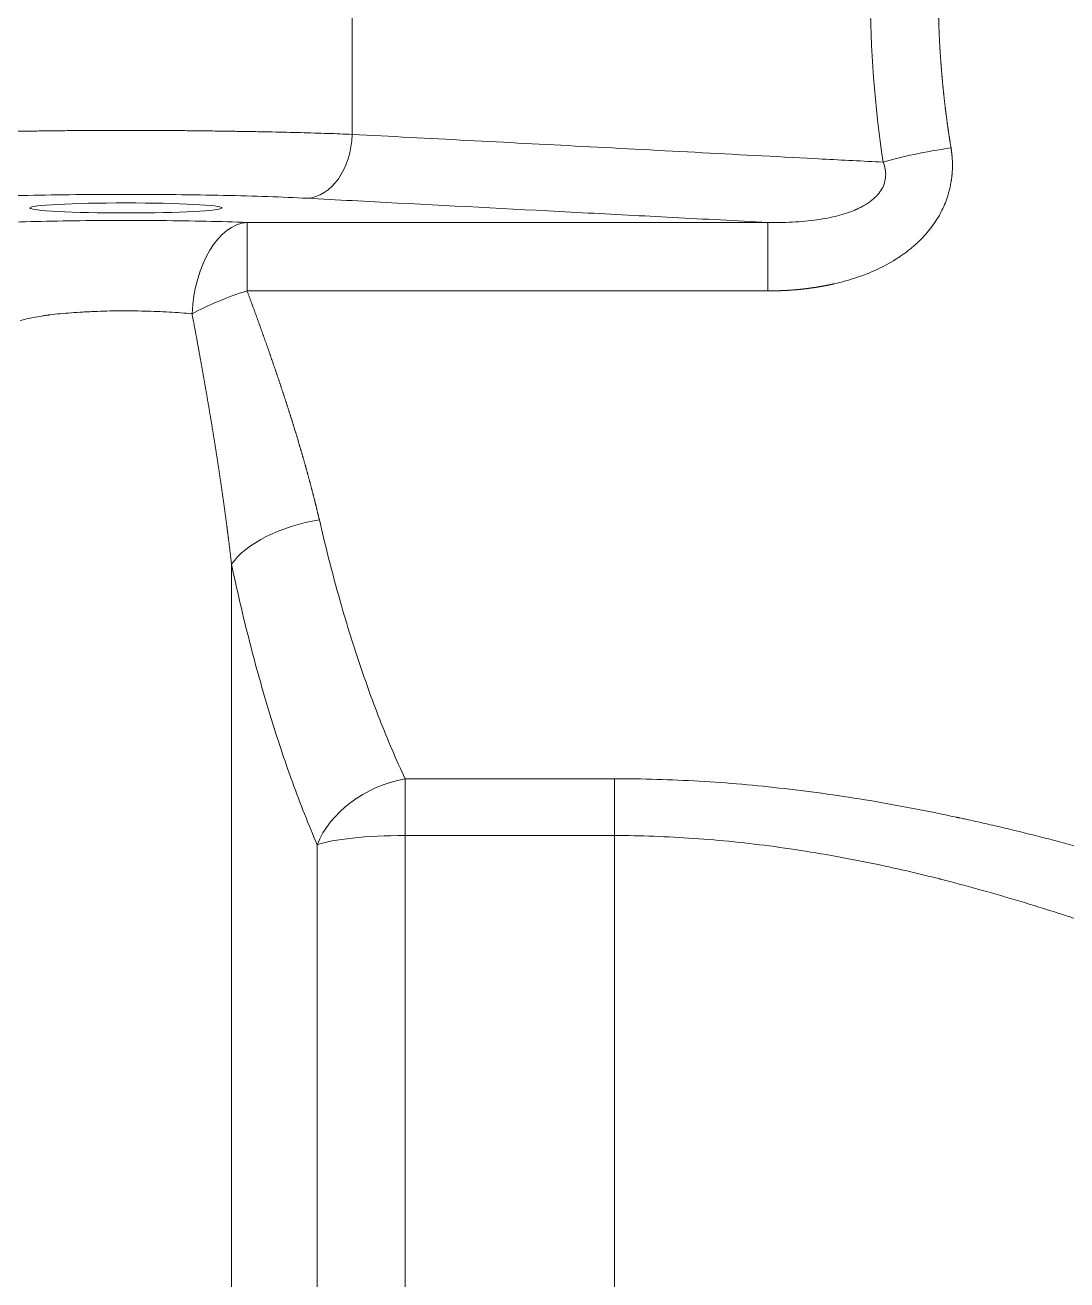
# Model space of a CAD drawing. Header units: millimetres. Extents: x 4664 to 8864, y -38 to 2932.
# Drawn here: x 8266.8 to 8280.97, y 2196.67 to 2213.73 of the extents above; entities that cross this region are included whole.
import ezdxf

# ---------------------------------------------------------------- set-up
doc = ezdxf.new("R2010")
doc.units = ezdxf.units.MM

msp = doc.modelspace()

# ---------------------------------------------------------------- linework, layer by layer
at = {"lineweight": 5}
for p, q in [((8269.821, 2210.118), (8269.821, 2211.049)), ((8276.906, 2211.049), (8269.821, 2211.049)), ((8276.906, 2210.118), (8276.906, 2211.049)), ((8269.821, 2210.118), (8276.906, 2210.118)), ((8269.61, 2206.399), (8269.61, 2154.304)), ((8271.97, 2141.289), (8271.97, 2203.483)), ((8274.819, 2203.483), (8271.97, 2203.483)), ((8274.819, 2141.289), (8274.819, 2203.483)), ((8271.97, 2202.71), (8274.819, 2202.71)), ((8270.775, 2141.816), (8270.775, 2202.585))]:
    msp.add_line(p, q, dxfattribs=at)
at = {"lineweight": 5, "extrusion": (0, 0, -1)}
for centre, major_axis, ratio, start_param, end_param in [((8270.636, 2212.247), (0.046, 0.869), 0.706622, 1.533781, 3.067562), ((8279.397, 2211.869), (-1.291, -0.194), 0.147239, 0.796479, 1.592958), ((8269.821, 2209.745), (0.048, 1.305), 0.574398, 4.73863, 6.219206), ((8269.821, 2209.745), (1.235, 0.424), 0.271308, 4.157925, 4.805196), ((8270.805, 2206.345), (1.278, 0.269), 0.496345, 3.622753, 4.816675), ((8271.97, 2202.501), (1.201, 0.512), 0.723925, 3.757856, 5.011928), ((8271.97, 2202.501), (1.306, 0), 0.160054, 3.557424, 4.712389)]:
    msp.add_ellipse(centre, major_axis=major_axis, ratio=ratio, start_param=start_param, end_param=end_param, dxfattribs=at)
msp.add_ellipse((8268.173, 2211.246), major_axis=(-1.306, 0), ratio=0.052408, dxfattribs=at)
at = {"lineweight": 5}
for points, knots in [([(8278.473, 2216.493), (8278.358, 2215.73), (8278.3, 2214.961), (8278.3, 2213.407), (8278.358, 2212.631), (8278.473, 2211.869)], [0, 0, 0, 0, 0.5, 0.5, 1, 1, 1, 1]), ([(8279.397, 2212.063), (8279.396, 2212.068), (8279.394, 2212.077), (8279.392, 2212.092), (8279.39, 2212.106), (8279.387, 2212.121), (8279.385, 2212.135), (8279.383, 2212.149), (8279.38, 2212.164), (8279.378, 2212.178), (8279.376, 2212.193), (8279.374, 2212.207), (8279.372, 2212.222), (8279.369, 2212.236), (8279.367, 2212.251), (8279.365, 2212.265), (8279.363, 2212.279), (8279.361, 2212.294), (8279.359, 2212.308), (8279.357, 2212.323), (8279.355, 2212.337), (8279.353, 2212.352), (8279.35, 2212.366), (8279.348, 2212.381), (8279.346, 2212.395), (8279.344, 2212.41), (8279.342, 2212.424), (8279.341, 2212.439), (8279.339, 2212.453), (8279.337, 2212.467), (8279.335, 2212.482), (8279.333, 2212.496), (8279.331, 2212.511), (8279.329, 2212.525), (8279.327, 2212.54), (8279.325, 2212.554), (8279.324, 2212.569), (8279.322, 2212.583), (8279.32, 2212.598), (8279.318, 2212.612), (8279.317, 2212.627), (8279.315, 2212.641), (8279.313, 2212.656), (8279.311, 2212.67), (8279.31, 2212.685), (8279.308, 2212.699), (8279.306, 2212.714), (8279.305, 2212.728), (8279.303, 2212.743), (8279.302, 2212.757), (8279.3, 2212.772), (8279.298, 2212.786), (8279.297, 2212.801), (8279.295, 2212.815), (8279.294, 2212.83), (8279.292, 2212.844), (8279.291, 2212.859), (8279.289, 2212.873), (8279.288, 2212.888), (8279.286, 2212.902), (8279.285, 2212.917), (8279.284, 2212.931), (8279.282, 2212.946), (8279.281, 2212.96), (8279.28, 2212.975), (8279.278, 2212.989), (8279.277, 2213.004), (8279.276, 2213.018), (8279.274, 2213.033), (8279.273, 2213.047), (8279.272, 2213.062), (8279.271, 2213.076), (8279.269, 2213.091), (8279.268, 2213.105), (8279.267, 2213.12), (8279.266, 2213.134), (8279.265, 2213.149), (8279.263, 2213.163), (8279.262, 2213.178), (8279.261, 2213.192), (8279.26, 2213.207), (8279.259, 2213.221), (8279.258, 2213.236), (8279.257, 2213.25), (8279.256, 2213.265), (8279.255, 2213.28), (8279.254, 2213.294), (8279.253, 2213.309), (8279.252, 2213.323), (8279.251, 2213.338), (8279.25, 2213.352), (8279.249, 2213.367), (8279.248, 2213.381), (8279.247, 2213.396), (8279.246, 2213.41), (8279.246, 2213.425), (8279.245, 2213.439), (8279.244, 2213.454), (8279.243, 2213.468), (8279.242, 2213.483), (8279.242, 2213.497), (8279.241, 2213.512), (8279.24, 2213.527), (8279.239, 2213.541), (8279.239, 2213.556), (8279.238, 2213.57), (8279.237, 2213.585), (8279.237, 2213.599), (8279.236, 2213.614), (8279.235, 2213.628), (8279.235, 2213.643), (8279.234, 2213.657), (8279.234, 2213.672), (8279.233, 2213.686), (8279.232, 2213.701), (8279.232, 2213.715), (8279.231, 2213.73), (8279.231, 2213.745), (8279.23, 2213.759), (8279.23, 2213.774), (8279.23, 2213.788), (8279.229, 2213.803), (8279.229, 2213.817), (8279.228, 2213.832), (8279.228, 2213.846), (8279.228, 2213.861), (8279.227, 2213.875), (8279.227, 2213.89), (8279.227, 2213.904), (8279.226, 2213.919), (8279.226, 2213.934), (8279.226, 2213.948), (8279.225, 2213.963), (8279.225, 2213.977), (8279.225, 2213.992), (8279.225, 2214.006), (8279.225, 2214.021), (8279.224, 2214.035), (8279.224, 2214.05), (8279.224, 2214.064), (8279.224, 2214.079), (8279.224, 2214.093), (8279.224, 2214.108), (8279.224, 2214.122), (8279.224, 2214.137), (8279.224, 2214.152), (8279.224, 2214.166), (8279.224, 2214.185), (8279.224, 2214.209), (8279.224, 2214.237), (8279.224, 2214.265), (8279.224, 2214.294), (8279.224, 2214.322), (8279.225, 2214.35), (8279.225, 2214.379), (8279.226, 2214.407), (8279.226, 2214.435), (8279.227, 2214.464), (8279.227, 2214.492), (8279.228, 2214.52), (8279.229, 2214.548), (8279.23, 2214.577), (8279.231, 2214.605), (8279.231, 2214.633), (8279.233, 2214.662), (8279.234, 2214.69), (8279.235, 2214.718), (8279.236, 2214.747), (8279.237, 2214.775), (8279.239, 2214.803), (8279.24, 2214.831), (8279.241, 2214.86), (8279.243, 2214.888), (8279.244, 2214.916), (8279.246, 2214.945), (8279.248, 2214.973), (8279.249, 2215.001), (8279.251, 2215.029), (8279.253, 2215.058), (8279.255, 2215.086), (8279.257, 2215.114), (8279.259, 2215.143), (8279.261, 2215.171), (8279.263, 2215.199), (8279.266, 2215.227), (8279.268, 2215.256), (8279.27, 2215.284), (8279.273, 2215.312), (8279.275, 2215.34), (8279.278, 2215.369), (8279.281, 2215.397), (8279.283, 2215.425), (8279.286, 2215.453), (8279.289, 2215.482), (8279.292, 2215.51), (8279.295, 2215.538), (8279.297, 2215.566), (8279.301, 2215.594), (8279.304, 2215.623), (8279.307, 2215.651), (8279.31, 2215.679), (8279.313, 2215.707), (8279.317, 2215.736), (8279.32, 2215.764), (8279.324, 2215.792), (8279.327, 2215.82), (8279.331, 2215.848), (8279.334, 2215.876), (8279.338, 2215.905), (8279.342, 2215.933), (8279.346, 2215.961), (8279.35, 2215.989), (8279.354, 2216.017), (8279.358, 2216.045), (8279.362, 2216.073), (8279.366, 2216.102), (8279.37, 2216.13), (8279.374, 2216.158), (8279.379, 2216.186), (8279.383, 2216.214), (8279.388, 2216.242), (8279.392, 2216.27), (8279.395, 2216.289), (8279.397, 2216.298)], [0, 0, 0, 0, 0.00346, 0.00692, 0.010379, 0.013838, 0.017295, 0.020752, 0.024209, 0.027665, 0.03112, 0.034574, 0.038028, 0.041481, 0.044933, 0.048385, 0.051836, 0.055287, 0.058737, 0.062186, 0.065635, 0.069083, 0.07253, 0.075977, 0.079423, 0.082868, 0.086313, 0.089758, 0.093202, 0.096645, 0.100088, 0.10353, 0.106971, 0.110412, 0.113852, 0.117292, 0.120731, 0.12417, 0.127608, 0.131046, 0.134483, 0.137919, 0.141355, 0.144791, 0.148226, 0.15166, 0.155094, 0.158527, 0.16196, 0.165393, 0.168825, 0.172256, 0.175687, 0.179117, 0.182547, 0.185977, 0.189406, 0.192834, 0.196262, 0.19969, 0.203117, 0.206543, 0.20997, 0.213395, 0.216821, 0.220246, 0.22367, 0.227094, 0.230518, 0.233941, 0.237364, 0.240786, 0.244208, 0.247629, 0.251051, 0.254471, 0.257892, 0.261312, 0.264731, 0.26815, 0.271569, 0.274988, 0.278406, 0.281824, 0.285241, 0.288658, 0.292075, 0.295491, 0.298907, 0.302323, 0.305738, 0.309153, 0.312568, 0.315982, 0.319396, 0.32281, 0.326223, 0.329636, 0.333049, 0.336462, 0.339874, 0.343286, 0.346698, 0.350109, 0.35352, 0.356931, 0.360342, 0.363752, 0.367162, 0.370572, 0.373981, 0.377391, 0.3808, 0.384209, 0.387617, 0.391026, 0.394434, 0.397842, 0.40125, 0.404657, 0.408064, 0.411472, 0.414878, 0.418285, 0.421692, 0.425098, 0.428504, 0.43191, 0.435316, 0.438722, 0.442127, 0.445533, 0.448938, 0.452343, 0.455748, 0.459153, 0.462557, 0.465962, 0.469366, 0.47277, 0.476174, 0.479578, 0.482982, 0.486386, 0.48979, 0.493193, 0.496597, 0.5, 0.506625, 0.513251, 0.519877, 0.526503, 0.53313, 0.539757, 0.546385, 0.553014, 0.559643, 0.566272, 0.572902, 0.579533, 0.586165, 0.592797, 0.599431, 0.606064, 0.612699, 0.619335, 0.625971, 0.632609, 0.639247, 0.645887, 0.652527, 0.659169, 0.665811, 0.672455, 0.6791, 0.685746, 0.692393, 0.699041, 0.705691, 0.712342, 0.718994, 0.725648, 0.732303, 0.73896, 0.745617, 0.752277, 0.758938, 0.7656, 0.772264, 0.77893, 0.785597, 0.792266, 0.798937, 0.80561, 0.812284, 0.81896, 0.825638, 0.832317, 0.838999, 0.845682, 0.852368, 0.859055, 0.865744, 0.872436, 0.879129, 0.885825, 0.892523, 0.899222, 0.905925, 0.912629, 0.919335, 0.926044, 0.932755, 0.939469, 0.946185, 0.952903, 0.959623, 0.966346, 0.973072, 0.9798, 0.986531, 0.993264, 1, 1, 1, 1]), ([(8271.252, 2212.247), (8271.198, 2212.249), (8271.144, 2212.251), (8271.032, 2212.256), (8270.975, 2212.258), (8270.858, 2212.261), (8270.798, 2212.263), (8270.676, 2212.267), (8270.614, 2212.269), (8270.489, 2212.272), (8270.425, 2212.274), (8270.296, 2212.277), (8270.231, 2212.278), (8270.099, 2212.281), (8270.033, 2212.282), (8269.899, 2212.285), (8269.832, 2212.286), (8269.697, 2212.288), (8269.629, 2212.289), (8269.493, 2212.291), (8269.425, 2212.292), (8269.289, 2212.294), (8269.221, 2212.295), (8269.086, 2212.296), (8269.019, 2212.297), (8268.884, 2212.298), (8268.818, 2212.298), (8268.685, 2212.299), (8268.62, 2212.299), (8268.489, 2212.3), (8268.425, 2212.3), (8268.329, 2212.3), (8268.282, 2212.3), (8268.227, 2212.3), (8268.199, 2212.3), (8268.187, 2212.3), (8268.18, 2212.3), (8268.176, 2212.3), (8268.11, 2212.3), (8268.047, 2212.3), (8267.919, 2212.3), (8267.855, 2212.3), (8267.725, 2212.299), (8267.659, 2212.299), (8267.527, 2212.298), (8267.46, 2212.298), (8267.326, 2212.297), (8267.259, 2212.296), (8267.124, 2212.295), (8267.056, 2212.294), (8266.92, 2212.292), (8266.852, 2212.291), (8266.717, 2212.289), (8266.649, 2212.288), (8266.514, 2212.286), (8266.447, 2212.285), (8266.313, 2212.282), (8266.247, 2212.281), (8266.115, 2212.278), (8266.05, 2212.277), (8265.921, 2212.274), (8265.857, 2212.272), (8265.732, 2212.269), (8265.67, 2212.267), (8265.549, 2212.263), (8265.489, 2212.261), (8265.372, 2212.258), (8265.315, 2212.256), (8265.203, 2212.251), (8265.148, 2212.249), (8265.095, 2212.247)], [0, 0, 0, 0, 0.03125, 0.03125, 0.0625, 0.0625, 0.09375, 0.09375, 0.125, 0.125, 0.15625, 0.15625, 0.1875, 0.1875, 0.21875, 0.21875, 0.25, 0.25, 0.28125, 0.28125, 0.3125, 0.3125, 0.34375, 0.34375, 0.375, 0.375, 0.40625, 0.40625, 0.4375, 0.4375, 0.46875, 0.46875, 0.484375, 0.492188, 0.496094, 0.498047, 0.498047, 0.5, 0.5, 0.53125, 0.53125, 0.5625, 0.5625, 0.59375, 0.59375, 0.625, 0.625, 0.65625, 0.65625, 0.6875, 0.6875, 0.71875, 0.71875, 0.75, 0.75, 0.78125, 0.78125, 0.8125, 0.8125, 0.84375, 0.84375, 0.875, 0.875, 0.90625, 0.90625, 0.9375, 0.9375, 0.96875, 0.96875, 1, 1, 1, 1]), ([(8278.473, 2211.869), (8278.197, 2211.883), (8277.921, 2211.897), (8276.558, 2211.969), (8275.471, 2212.026), (8273.34, 2212.138), (8272.296, 2212.192), (8271.252, 2212.247)], [0, 0, 0, 0, 0.114698, 0.114698, 0.566236, 0.566236, 1, 1, 1, 1]), ([(8276.906, 2210.118), (8276.91, 2210.118), (8276.916, 2210.118), (8276.926, 2210.118), (8276.936, 2210.118), (8276.946, 2210.118), (8276.956, 2210.118), (8276.966, 2210.118), (8276.976, 2210.118), (8276.986, 2210.118), (8276.996, 2210.119), (8277.005, 2210.119), (8277.015, 2210.119), (8277.025, 2210.119), (8277.035, 2210.12), (8277.045, 2210.12), (8277.055, 2210.12), (8277.064, 2210.12), (8277.074, 2210.121), (8277.084, 2210.121), (8277.094, 2210.122), (8277.103, 2210.122), (8277.113, 2210.122), (8277.123, 2210.123), (8277.132, 2210.123), (8277.142, 2210.124), (8277.152, 2210.124), (8277.161, 2210.125), (8277.171, 2210.125), (8277.181, 2210.126), (8277.19, 2210.127), (8277.2, 2210.127), (8277.21, 2210.128), (8277.219, 2210.128), (8277.229, 2210.129), (8277.238, 2210.13), (8277.248, 2210.131), (8277.257, 2210.131), (8277.267, 2210.132), (8277.276, 2210.133), (8277.286, 2210.134), (8277.295, 2210.134), (8277.305, 2210.135), (8277.314, 2210.136), (8277.324, 2210.137), (8277.333, 2210.138), (8277.343, 2210.139), (8277.352, 2210.14), (8277.361, 2210.141), (8277.371, 2210.142), (8277.38, 2210.143), (8277.389, 2210.144), (8277.399, 2210.145), (8277.408, 2210.146), (8277.417, 2210.147), (8277.427, 2210.148), (8277.436, 2210.149), (8277.445, 2210.151), (8277.455, 2210.152), (8277.464, 2210.153), (8277.473, 2210.154), (8277.482, 2210.155), (8277.492, 2210.157), (8277.501, 2210.158), (8277.51, 2210.159), (8277.519, 2210.161), (8277.528, 2210.162), (8277.537, 2210.163), (8277.547, 2210.165), (8277.556, 2210.166), (8277.565, 2210.167), (8277.574, 2210.169), (8277.583, 2210.17), (8277.592, 2210.172), (8277.601, 2210.173), (8277.61, 2210.175), (8277.619, 2210.177), (8277.628, 2210.178), (8277.637, 2210.18), (8277.646, 2210.181), (8277.655, 2210.183), (8277.664, 2210.185), (8277.673, 2210.186), (8277.682, 2210.188), (8277.691, 2210.19), (8277.7, 2210.191), (8277.709, 2210.193), (8277.718, 2210.195), (8277.727, 2210.197), (8277.736, 2210.199), (8277.745, 2210.2), (8277.754, 2210.202), (8277.762, 2210.204), (8277.771, 2210.206), (8277.78, 2210.208), (8277.789, 2210.21), (8277.798, 2210.212), (8277.856, 2210.225), (8277.962, 2210.252), (8278.112, 2210.298), (8278.255, 2210.35), (8278.392, 2210.409), (8278.522, 2210.474), (8278.624, 2210.534), (8278.701, 2210.583), (8278.755, 2210.621), (8278.807, 2210.66), (8278.857, 2210.7), (8278.905, 2210.741), (8278.952, 2210.783), (8279.009, 2210.84), (8279.074, 2210.911), (8279.144, 2211), (8279.207, 2211.092), (8279.262, 2211.189), (8279.31, 2211.29), (8279.35, 2211.396), (8279.38, 2211.504), (8279.395, 2211.581), (8279.402, 2211.626), (8279.404, 2211.637), (8279.405, 2211.648), (8279.406, 2211.659), (8279.408, 2211.67), (8279.409, 2211.681), (8279.41, 2211.692), (8279.411, 2211.703), (8279.412, 2211.714), (8279.413, 2211.725), (8279.414, 2211.736), (8279.414, 2211.747), (8279.415, 2211.759), (8279.415, 2211.77), (8279.416, 2211.781), (8279.416, 2211.792), (8279.416, 2211.803), (8279.416, 2211.814), (8279.416, 2211.826), (8279.416, 2211.837), (8279.416, 2211.848), (8279.416, 2211.859), (8279.416, 2211.87), (8279.415, 2211.882), (8279.415, 2211.893), (8279.414, 2211.904), (8279.414, 2211.915), (8279.413, 2211.927), (8279.412, 2211.938), (8279.411, 2211.949), (8279.41, 2211.961), (8279.409, 2211.972), (8279.408, 2211.983), (8279.406, 2211.995), (8279.405, 2212.006), (8279.403, 2212.017), (8279.402, 2212.029), (8279.4, 2212.04), (8279.399, 2212.052), (8279.397, 2212.059), (8279.397, 2212.063)], [0, 0, 0, 0, 0.002734, 0.005464, 0.00819, 0.010914, 0.013634, 0.016351, 0.019064, 0.021774, 0.024481, 0.027184, 0.029884, 0.032581, 0.035275, 0.037966, 0.040653, 0.043337, 0.046018, 0.048695, 0.05137, 0.054041, 0.05671, 0.059375, 0.062037, 0.064696, 0.067352, 0.070004, 0.072654, 0.075301, 0.077945, 0.080585, 0.083223, 0.085858, 0.088489, 0.091118, 0.093744, 0.096367, 0.098987, 0.101604, 0.104219, 0.10683, 0.109439, 0.112044, 0.114647, 0.117247, 0.119845, 0.122439, 0.125031, 0.12762, 0.130207, 0.13279, 0.135371, 0.13795, 0.140525, 0.143098, 0.145669, 0.148237, 0.150802, 0.153364, 0.155924, 0.158482, 0.161037, 0.163589, 0.166139, 0.168687, 0.171231, 0.173774, 0.176314, 0.178852, 0.181387, 0.18392, 0.18645, 0.188978, 0.191504, 0.194028, 0.196549, 0.199068, 0.201584, 0.204099, 0.206611, 0.209121, 0.211628, 0.214134, 0.216637, 0.219138, 0.221638, 0.224134, 0.226629, 0.229122, 0.231613, 0.234101, 0.236588, 0.239072, 0.241555, 0.244036, 0.246514, 0.248991, 0.293374, 0.336496, 0.378478, 0.419449, 0.459548, 0.498924, 0.517392, 0.535621, 0.553632, 0.571443, 0.589075, 0.606549, 0.623887, 0.655929, 0.68738, 0.718402, 0.749161, 0.780831, 0.812191, 0.843445, 0.8748, 0.877904, 0.881007, 0.884109, 0.88721, 0.890311, 0.893411, 0.896511, 0.899612, 0.902712, 0.905813, 0.908915, 0.912017, 0.915121, 0.918225, 0.921331, 0.924439, 0.927549, 0.93066, 0.933774, 0.93689, 0.940008, 0.94313, 0.946254, 0.949381, 0.952512, 0.955646, 0.958784, 0.961926, 0.965072, 0.968223, 0.971377, 0.974537, 0.977701, 0.98087, 0.984044, 0.987224, 0.990409, 0.9936, 0.996797, 1, 1, 1, 1]), ([(8278.473, 2211.869), (8278.486, 2211.836), (8278.496, 2211.805), (8278.507, 2211.742), (8278.509, 2211.711), (8278.506, 2211.65), (8278.501, 2211.62), (8278.484, 2211.561), (8278.472, 2211.533), (8278.44, 2211.478), (8278.421, 2211.451), (8278.376, 2211.399), (8278.35, 2211.375), (8278.291, 2211.327), (8278.258, 2211.305), (8278.204, 2211.273), (8278.176, 2211.258), (8278.141, 2211.241), (8278.123, 2211.232), (8278.114, 2211.228), (8278.109, 2211.226), (8278.107, 2211.225), (8278.106, 2211.225), (8278.105, 2211.224), (8278.105, 2211.224), (8278.105, 2211.224), (8278.105, 2211.224), (8278.105, 2211.224), (8278.104, 2211.224), (8278.104, 2211.224), (8278.072, 2211.21), (8278.004, 2211.183), (8277.926, 2211.159), (8277.843, 2211.136), (8277.8, 2211.126), (8277.709, 2211.106), (8277.661, 2211.098), (8277.56, 2211.082), (8277.508, 2211.075), (8277.399, 2211.064), (8277.342, 2211.059), (8277.225, 2211.052), (8277.164, 2211.049), (8277.038, 2211.047), (8276.973, 2211.047), (8276.906, 2211.049)], [0, 0, 0, 0, 0.0625, 0.0625, 0.125, 0.125, 0.1875, 0.1875, 0.25, 0.25, 0.3125, 0.3125, 0.375, 0.375, 0.4375, 0.4375, 0.46875, 0.484375, 0.492187, 0.496094, 0.498047, 0.499023, 0.499512, 0.499756, 0.499878, 0.499939, 0.499969, 0.499985, 0.499985, 0.5, 0.5, 0.5625, 0.625, 0.625, 0.6875, 0.6875, 0.75, 0.75, 0.8125, 0.8125, 0.875, 0.875, 0.9375, 0.9375, 1, 1, 1, 1]), ([(8265.711, 2211.378), (8265.873, 2211.386), (8266.049, 2211.394), (8266.426, 2211.407), (8266.63, 2211.413), (8267.051, 2211.422), (8267.268, 2211.425), (8267.714, 2211.43), (8267.945, 2211.431), (8268.626, 2211.431), (8269.084, 2211.426), (8269.922, 2211.408), (8270.311, 2211.395), (8270.636, 2211.378)], [0, 0, 0, 0, 0.125, 0.125, 0.25, 0.25, 0.375, 0.375, 0.5, 0.5, 0.75, 0.75, 1, 1, 1, 1]), ([(8270.636, 2211.378), (8271.046, 2211.356), (8271.456, 2211.335), (8272.706, 2211.269), (8273.545, 2211.225), (8274.794, 2211.16), (8275.204, 2211.138), (8276.045, 2211.094), (8276.476, 2211.072), (8276.906, 2211.049)], [0, 0, 0, 0, 0.196221, 0.196221, 0.597749, 0.597749, 0.793971, 0.793971, 1, 1, 1, 1]), ([(8269.821, 2211.049), (8269.471, 2211.062), (8269.073, 2211.07), (8268.444, 2211.076), (8268.233, 2211.077), (8267.811, 2211.075), (8267.598, 2211.074), (8266.989, 2211.065), (8266.607, 2211.054), (8266.129, 2211.032), (8265.983, 2211.024), (8265.734, 2211.006), (8265.628, 2210.996), (8265.542, 2210.986)], [0, 0, 0, 0, 0.25, 0.25, 0.375, 0.375, 0.5, 0.5, 0.75, 0.75, 0.875, 0.875, 1, 1, 1, 1]), ([(8270.805, 2207.004), (8270.804, 2207.008), (8270.802, 2207.016), (8270.799, 2207.029), (8270.796, 2207.042), (8270.793, 2207.055), (8270.79, 2207.068), (8270.787, 2207.081), (8270.783, 2207.094), (8270.78, 2207.107), (8270.777, 2207.12), (8270.774, 2207.133), (8270.771, 2207.146), (8270.768, 2207.159), (8270.765, 2207.173), (8270.761, 2207.186), (8270.758, 2207.199), (8270.755, 2207.212), (8270.752, 2207.225), (8270.748, 2207.239), (8270.745, 2207.252), (8270.742, 2207.265), (8270.738, 2207.279), (8270.735, 2207.292), (8270.731, 2207.306), (8270.728, 2207.319), (8270.725, 2207.332), (8270.721, 2207.346), (8270.718, 2207.36), (8270.714, 2207.373), (8270.711, 2207.387), (8270.707, 2207.4), (8270.704, 2207.414), (8270.7, 2207.428), (8270.696, 2207.441), (8270.693, 2207.455), (8270.689, 2207.469), (8270.686, 2207.483), (8270.682, 2207.496), (8270.678, 2207.51), (8270.674, 2207.524), (8270.671, 2207.538), (8270.667, 2207.552), (8270.663, 2207.566), (8270.659, 2207.58), (8270.656, 2207.594), (8270.652, 2207.608), (8270.648, 2207.622), (8270.644, 2207.636), (8270.64, 2207.65), (8270.636, 2207.664), (8270.632, 2207.678), (8270.628, 2207.692), (8270.624, 2207.707), (8270.621, 2207.721), (8270.617, 2207.735), (8270.612, 2207.749), (8270.608, 2207.764), (8270.604, 2207.778), (8270.6, 2207.792), (8270.596, 2207.807), (8270.592, 2207.821), (8270.588, 2207.836), (8270.584, 2207.85), (8270.58, 2207.865), (8270.575, 2207.879), (8270.571, 2207.894), (8270.567, 2207.908), (8270.563, 2207.923), (8270.558, 2207.938), (8270.554, 2207.952), (8270.55, 2207.967), (8270.545, 2207.982), (8270.541, 2207.997), (8270.537, 2208.011), (8270.532, 2208.026), (8270.528, 2208.041), (8270.523, 2208.056), (8270.519, 2208.071), (8270.515, 2208.086), (8270.51, 2208.101), (8270.506, 2208.116), (8270.501, 2208.131), (8270.496, 2208.146), (8270.492, 2208.161), (8270.487, 2208.176), (8270.483, 2208.191), (8270.478, 2208.206), (8270.473, 2208.221), (8270.469, 2208.237), (8270.464, 2208.252), (8270.459, 2208.267), (8270.455, 2208.282), (8270.45, 2208.298), (8270.445, 2208.313), (8270.44, 2208.328), (8270.435, 2208.344), (8270.431, 2208.359), (8270.426, 2208.375), (8270.421, 2208.39), (8270.416, 2208.406), (8270.411, 2208.421), (8270.406, 2208.437), (8270.401, 2208.452), (8270.396, 2208.468), (8270.391, 2208.484), (8270.386, 2208.499), (8270.381, 2208.515), (8270.376, 2208.531), (8270.371, 2208.547), (8270.366, 2208.562), (8270.361, 2208.578), (8270.356, 2208.594), (8270.351, 2208.61), (8270.346, 2208.626), (8270.34, 2208.642), (8270.335, 2208.658), (8270.33, 2208.674), (8270.325, 2208.69), (8270.319, 2208.706), (8270.314, 2208.722), (8270.309, 2208.738), (8270.303, 2208.754), (8270.298, 2208.77), (8270.293, 2208.786), (8270.287, 2208.803), (8270.282, 2208.819), (8270.277, 2208.835), (8270.271, 2208.852), (8270.266, 2208.868), (8270.26, 2208.884), (8270.255, 2208.901), (8270.249, 2208.917), (8270.244, 2208.933), (8270.238, 2208.95), (8270.233, 2208.966), (8270.227, 2208.983), (8270.221, 2209), (8270.216, 2209.016), (8270.21, 2209.033), (8270.204, 2209.049), (8270.199, 2209.066), (8270.193, 2209.083), (8270.187, 2209.099), (8270.181, 2209.116), (8270.176, 2209.133), (8270.17, 2209.15), (8270.164, 2209.167), (8270.158, 2209.183), (8270.152, 2209.2), (8270.147, 2209.217), (8270.141, 2209.234), (8270.135, 2209.251), (8270.129, 2209.268), (8270.123, 2209.285), (8270.117, 2209.302), (8270.111, 2209.319), (8270.105, 2209.337), (8270.099, 2209.354), (8270.093, 2209.371), (8270.087, 2209.388), (8270.081, 2209.405), (8270.075, 2209.423), (8270.068, 2209.44), (8270.062, 2209.457), (8270.056, 2209.475), (8270.05, 2209.492), (8270.044, 2209.509), (8270.038, 2209.527), (8270.031, 2209.544), (8270.025, 2209.562), (8270.019, 2209.579), (8270.012, 2209.597), (8270.006, 2209.614), (8270, 2209.632), (8269.993, 2209.65), (8269.987, 2209.667), (8269.981, 2209.685), (8269.974, 2209.703), (8269.968, 2209.72), (8269.961, 2209.738), (8269.955, 2209.756), (8269.948, 2209.774), (8269.942, 2209.792), (8269.935, 2209.809), (8269.929, 2209.827), (8269.922, 2209.845), (8269.916, 2209.863), (8269.909, 2209.881), (8269.902, 2209.899), (8269.896, 2209.917), (8269.889, 2209.935), (8269.882, 2209.954), (8269.876, 2209.972), (8269.869, 2209.99), (8269.862, 2210.008), (8269.855, 2210.026), (8269.848, 2210.045), (8269.842, 2210.063), (8269.835, 2210.081), (8269.828, 2210.099), (8269.823, 2210.112), (8269.821, 2210.118)], [0, 0, 0, 0, 0.004275, 0.008557, 0.012846, 0.017142, 0.021445, 0.025755, 0.030072, 0.034397, 0.038728, 0.043067, 0.047412, 0.051765, 0.056125, 0.060492, 0.064866, 0.069247, 0.073636, 0.078031, 0.082434, 0.086844, 0.091261, 0.095685, 0.100116, 0.104554, 0.109, 0.113452, 0.117912, 0.122379, 0.126854, 0.131335, 0.135823, 0.140319, 0.144822, 0.149332, 0.153849, 0.158374, 0.162906, 0.167445, 0.171991, 0.176544, 0.181105, 0.185672, 0.190247, 0.194829, 0.199419, 0.204016, 0.208619, 0.213231, 0.217849, 0.222475, 0.227107, 0.231748, 0.236395, 0.24105, 0.245711, 0.250381, 0.255057, 0.259741, 0.264432, 0.26913, 0.273836, 0.278548, 0.283268, 0.287996, 0.292731, 0.297473, 0.302222, 0.306978, 0.311742, 0.316514, 0.321292, 0.326078, 0.330871, 0.335672, 0.340479, 0.345295, 0.350117, 0.354947, 0.359784, 0.364628, 0.36948, 0.374339, 0.379206, 0.38408, 0.388961, 0.39385, 0.398745, 0.403649, 0.408559, 0.413477, 0.418403, 0.423336, 0.428276, 0.433223, 0.438178, 0.44314, 0.44811, 0.453087, 0.458072, 0.463063, 0.468063, 0.473069, 0.478083, 0.483105, 0.488134, 0.49317, 0.498214, 0.503265, 0.508323, 0.513389, 0.518463, 0.523543, 0.528632, 0.533727, 0.53883, 0.543941, 0.549059, 0.554184, 0.559317, 0.564457, 0.569605, 0.57476, 0.579923, 0.585093, 0.59027, 0.595455, 0.600648, 0.605848, 0.611055, 0.61627, 0.621492, 0.626722, 0.631959, 0.637204, 0.642456, 0.647716, 0.652983, 0.658258, 0.66354, 0.66883, 0.674127, 0.679432, 0.684744, 0.690064, 0.695391, 0.700725, 0.706068, 0.711417, 0.716774, 0.722139, 0.727511, 0.732891, 0.738278, 0.743673, 0.749076, 0.754485, 0.759903, 0.765328, 0.77076, 0.7762, 0.781648, 0.787103, 0.792565, 0.798035, 0.803513, 0.808998, 0.814491, 0.819991, 0.825499, 0.831015, 0.836538, 0.842068, 0.847606, 0.853152, 0.858705, 0.864266, 0.869834, 0.87541, 0.880994, 0.886585, 0.892184, 0.89779, 0.903404, 0.909025, 0.914654, 0.920291, 0.925935, 0.931586, 0.937246, 0.942913, 0.948587, 0.954269, 0.959959, 0.965656, 0.971361, 0.977074, 0.982794, 0.988522, 0.994257, 1, 1, 1, 1]), ([(8266.737, 2209.713), (8266.762, 2209.721), (8266.79, 2209.729), (8266.85, 2209.744), (8266.883, 2209.751), (8266.951, 2209.764), (8266.988, 2209.77), (8267.044, 2209.779), (8267.063, 2209.782), (8267.092, 2209.786), (8267.107, 2209.788), (8267.124, 2209.79), (8267.133, 2209.791), (8267.137, 2209.791), (8267.139, 2209.792), (8267.14, 2209.792), (8267.141, 2209.792), (8267.141, 2209.792), (8267.141, 2209.792), (8267.141, 2209.792), (8267.141, 2209.792), (8267.141, 2209.792), (8267.186, 2209.798), (8267.233, 2209.803), (8267.329, 2209.812), (8267.379, 2209.816), (8267.481, 2209.824), (8267.533, 2209.827), (8267.612, 2209.832), (8267.638, 2209.833), (8267.678, 2209.835), (8267.698, 2209.836), (8267.722, 2209.837), (8267.733, 2209.838), (8267.739, 2209.838), (8267.742, 2209.838), (8267.744, 2209.838), (8267.744, 2209.838), (8267.745, 2209.838), (8267.745, 2209.838), (8267.8, 2209.84), (8267.856, 2209.842), (8267.968, 2209.845), (8268.025, 2209.846), (8268.14, 2209.846), (8268.197, 2209.846), (8268.313, 2209.845), (8268.37, 2209.845), (8268.485, 2209.842), (8268.542, 2209.84), (8268.654, 2209.836), (8268.709, 2209.833), (8268.818, 2209.827), (8268.871, 2209.824), (8268.974, 2209.816), (8269.025, 2209.811), (8269.073, 2209.807)], [0, 0, 0, 0, 0.0625, 0.0625, 0.125, 0.125, 0.1875, 0.1875, 0.21875, 0.21875, 0.234375, 0.242187, 0.246094, 0.248047, 0.249023, 0.249512, 0.249756, 0.249878, 0.249939, 0.249969, 0.249969, 0.25, 0.25, 0.3125, 0.3125, 0.375, 0.375, 0.4375, 0.4375, 0.46875, 0.46875, 0.484375, 0.492187, 0.496094, 0.498047, 0.499023, 0.499512, 0.499756, 0.499756, 0.5, 0.5, 0.5625, 0.5625, 0.625, 0.625, 0.6875, 0.6875, 0.75, 0.75, 0.8125, 0.8125, 0.875, 0.875, 0.9375, 0.9375, 1, 1, 1, 1]), ([(8269.073, 2209.807), (8269.074, 2209.799), (8269.077, 2209.785), (8269.081, 2209.763), (8269.085, 2209.741), (8269.089, 2209.719), (8269.094, 2209.698), (8269.098, 2209.676), (8269.102, 2209.654), (8269.106, 2209.633), (8269.11, 2209.611), (8269.114, 2209.589), (8269.118, 2209.568), (8269.122, 2209.546), (8269.126, 2209.525), (8269.13, 2209.504), (8269.134, 2209.482), (8269.138, 2209.461), (8269.141, 2209.44), (8269.145, 2209.418), (8269.149, 2209.397), (8269.153, 2209.376), (8269.157, 2209.355), (8269.161, 2209.334), (8269.165, 2209.313), (8269.169, 2209.291), (8269.172, 2209.27), (8269.176, 2209.25), (8269.18, 2209.229), (8269.184, 2209.208), (8269.187, 2209.187), (8269.191, 2209.166), (8269.195, 2209.145), (8269.199, 2209.125), (8269.202, 2209.104), (8269.206, 2209.083), (8269.21, 2209.063), (8269.213, 2209.042), (8269.217, 2209.021), (8269.221, 2209.001), (8269.224, 2208.98), (8269.228, 2208.96), (8269.232, 2208.939), (8269.235, 2208.919), (8269.239, 2208.899), (8269.242, 2208.878), (8269.246, 2208.858), (8269.249, 2208.838), (8269.253, 2208.818), (8269.256, 2208.798), (8269.26, 2208.778), (8269.263, 2208.757), (8269.267, 2208.737), (8269.27, 2208.717), (8269.274, 2208.697), (8269.277, 2208.678), (8269.281, 2208.658), (8269.284, 2208.638), (8269.287, 2208.618), (8269.291, 2208.598), (8269.294, 2208.578), (8269.298, 2208.559), (8269.301, 2208.539), (8269.304, 2208.519), (8269.308, 2208.5), (8269.311, 2208.48), (8269.314, 2208.461), (8269.317, 2208.441), (8269.321, 2208.422), (8269.324, 2208.402), (8269.327, 2208.383), (8269.33, 2208.364), (8269.334, 2208.344), (8269.337, 2208.325), (8269.34, 2208.306), (8269.343, 2208.287), (8269.346, 2208.268), (8269.349, 2208.248), (8269.352, 2208.229), (8269.356, 2208.21), (8269.359, 2208.191), (8269.362, 2208.172), (8269.365, 2208.153), (8269.368, 2208.135), (8269.371, 2208.116), (8269.374, 2208.097), (8269.377, 2208.078), (8269.38, 2208.059), (8269.383, 2208.041), (8269.386, 2208.022), (8269.389, 2208.003), (8269.392, 2207.985), (8269.395, 2207.966), (8269.398, 2207.948), (8269.401, 2207.929), (8269.403, 2207.911), (8269.406, 2207.892), (8269.409, 2207.874), (8269.412, 2207.856), (8269.415, 2207.837), (8269.418, 2207.819), (8269.421, 2207.801), (8269.423, 2207.783), (8269.426, 2207.764), (8269.429, 2207.746), (8269.432, 2207.728), (8269.434, 2207.71), (8269.437, 2207.692), (8269.44, 2207.674), (8269.443, 2207.656), (8269.445, 2207.638), (8269.448, 2207.62), (8269.451, 2207.603), (8269.453, 2207.585), (8269.456, 2207.567), (8269.459, 2207.549), (8269.461, 2207.532), (8269.464, 2207.514), (8269.466, 2207.496), (8269.469, 2207.479), (8269.471, 2207.461), (8269.474, 2207.444), (8269.477, 2207.426), (8269.479, 2207.409), (8269.482, 2207.391), (8269.484, 2207.374), (8269.487, 2207.357), (8269.489, 2207.34), (8269.491, 2207.322), (8269.494, 2207.305), (8269.496, 2207.288), (8269.499, 2207.271), (8269.501, 2207.254), (8269.504, 2207.237), (8269.506, 2207.22), (8269.508, 2207.203), (8269.511, 2207.186), (8269.513, 2207.169), (8269.515, 2207.152), (8269.518, 2207.135), (8269.52, 2207.118), (8269.522, 2207.101), (8269.524, 2207.085), (8269.527, 2207.068), (8269.529, 2207.051), (8269.531, 2207.035), (8269.533, 2207.018), (8269.536, 2207.002), (8269.538, 2206.985), (8269.54, 2206.969), (8269.542, 2206.952), (8269.544, 2206.936), (8269.546, 2206.919), (8269.549, 2206.903), (8269.551, 2206.887), (8269.553, 2206.87), (8269.555, 2206.854), (8269.557, 2206.838), (8269.559, 2206.822), (8269.561, 2206.806), (8269.563, 2206.79), (8269.565, 2206.774), (8269.567, 2206.758), (8269.569, 2206.742), (8269.571, 2206.726), (8269.573, 2206.71), (8269.575, 2206.694), (8269.577, 2206.678), (8269.579, 2206.662), (8269.581, 2206.647), (8269.583, 2206.631), (8269.585, 2206.615), (8269.587, 2206.6), (8269.588, 2206.584), (8269.59, 2206.568), (8269.592, 2206.553), (8269.594, 2206.537), (8269.596, 2206.522), (8269.598, 2206.506), (8269.599, 2206.491), (8269.601, 2206.476), (8269.603, 2206.46), (8269.605, 2206.445), (8269.606, 2206.43), (8269.608, 2206.415), (8269.609, 2206.404), (8269.61, 2206.399)], [0, 0, 0, 0, 0.006336, 0.012661, 0.018977, 0.025284, 0.03158, 0.037866, 0.044142, 0.050409, 0.056666, 0.062913, 0.06915, 0.075377, 0.081594, 0.087801, 0.093999, 0.100186, 0.106364, 0.112532, 0.11869, 0.124838, 0.130976, 0.137105, 0.143223, 0.149332, 0.155431, 0.16152, 0.167599, 0.173668, 0.179727, 0.185777, 0.191816, 0.197846, 0.203866, 0.209876, 0.215876, 0.221866, 0.227847, 0.233817, 0.239778, 0.245729, 0.25167, 0.257601, 0.263522, 0.269433, 0.275335, 0.281226, 0.287108, 0.29298, 0.298842, 0.304694, 0.310536, 0.316369, 0.322192, 0.328004, 0.333807, 0.3396, 0.345383, 0.351157, 0.35692, 0.362674, 0.368417, 0.374151, 0.379875, 0.38559, 0.391294, 0.396988, 0.402673, 0.408348, 0.414013, 0.419668, 0.425313, 0.430949, 0.436574, 0.44219, 0.447796, 0.453392, 0.458978, 0.464554, 0.470121, 0.475677, 0.481224, 0.486761, 0.492288, 0.497806, 0.503313, 0.508811, 0.514298, 0.519776, 0.525244, 0.530703, 0.536151, 0.54159, 0.547018, 0.552437, 0.557846, 0.563246, 0.568635, 0.574015, 0.579385, 0.584744, 0.590095, 0.595435, 0.600765, 0.606086, 0.611397, 0.616698, 0.621989, 0.62727, 0.632542, 0.637804, 0.643056, 0.648298, 0.65353, 0.658753, 0.663965, 0.669168, 0.674361, 0.679544, 0.684718, 0.689881, 0.695035, 0.700179, 0.705313, 0.710438, 0.715552, 0.720657, 0.725752, 0.730837, 0.735913, 0.740978, 0.746034, 0.75108, 0.756116, 0.761143, 0.766159, 0.771166, 0.776163, 0.78115, 0.786128, 0.791095, 0.796053, 0.801001, 0.80594, 0.810868, 0.815787, 0.820696, 0.825595, 0.830484, 0.835364, 0.840234, 0.845094, 0.849944, 0.854785, 0.859615, 0.864436, 0.869248, 0.874049, 0.878841, 0.883623, 0.888395, 0.893157, 0.89791, 0.902653, 0.907386, 0.912109, 0.916823, 0.921526, 0.926221, 0.930905, 0.935579, 0.940244, 0.944899, 0.949545, 0.95418, 0.958806, 0.963422, 0.968028, 0.972625, 0.977212, 0.981789, 0.986356, 0.990914, 0.995462, 1, 1, 1, 1]), ([(8271.97, 2203.483), (8271.85, 2203.74), (8271.736, 2204.009), (8271.518, 2204.564), (8271.416, 2204.851), (8271.221, 2205.441), (8271.13, 2205.744), (8270.959, 2206.364), (8270.879, 2206.681), (8270.805, 2207.004)], [0, 0, 0, 0, 0.25, 0.25, 0.5, 0.5, 0.75, 0.75, 1, 1, 1, 1]), ([(8269.61, 2206.399), (8269.687, 2206.039), (8269.768, 2205.688), (8269.942, 2205.009), (8270.034, 2204.679), (8270.228, 2204.043), (8270.33, 2203.735), (8270.545, 2203.143), (8270.658, 2202.858), (8270.775, 2202.585)], [0, 0, 0, 0, 0.25, 0.25, 0.5, 0.5, 0.75, 0.75, 1, 1, 1, 1]), ([(8290.485, 2199.974), (8290.268, 2199.991), (8290.041, 2200.018), (8289.568, 2200.091), (8289.322, 2200.137), (8288.809, 2200.247), (8288.542, 2200.31), (8288.128, 2200.417), (8287.987, 2200.454), (8287.772, 2200.513), (8287.664, 2200.544), (8287.536, 2200.58), (8287.472, 2200.599), (8287.439, 2200.608), (8287.423, 2200.613), (8287.415, 2200.615), (8287.411, 2200.616), (8287.409, 2200.617), (8287.408, 2200.617), (8287.408, 2200.617), (8287.407, 2200.617), (8287.407, 2200.617), (8287.262, 2200.659), (8286.97, 2200.746), (8286.525, 2200.883), (8286.073, 2201.025), (8285.766, 2201.124), (8285.303, 2201.273), (8284.989, 2201.375), (8284.511, 2201.53), (8284.351, 2201.582), (8284.108, 2201.66), (8283.986, 2201.699), (8283.843, 2201.745), (8283.772, 2201.768), (8283.736, 2201.779), (8283.718, 2201.785), (8283.709, 2201.788), (8283.704, 2201.789), (8283.702, 2201.79), (8283.701, 2201.791), (8283.7, 2201.791), (8283.7, 2201.791), (8283.7, 2201.791), (8283.7, 2201.791), (8283.7, 2201.791), (8283.524, 2201.847), (8283.347, 2201.903), (8282.995, 2202.013), (8282.818, 2202.068), (8282.466, 2202.175), (8282.289, 2202.228), (8281.937, 2202.331), (8281.76, 2202.382), (8281.408, 2202.481), (8281.055, 2202.578), (8280.526, 2202.715), (8280.173, 2202.801), (8279.909, 2202.862), (8279.777, 2202.893), (8279.622, 2202.927), (8279.545, 2202.944), (8279.506, 2202.952), (8279.487, 2202.956), (8279.478, 2202.958), (8279.473, 2202.959), (8279.47, 2202.96), (8279.469, 2202.96), (8279.468, 2202.96), (8279.468, 2202.96), (8279.468, 2202.96), (8279.468, 2202.96), (8279.468, 2202.96), (8279.468, 2202.96), (8279.272, 2203.002), (8279.076, 2203.042), (8278.686, 2203.117), (8278.296, 2203.187), (8277.712, 2203.277), (8277.13, 2203.351), (8276.55, 2203.41), (8275.971, 2203.452), (8275.394, 2203.477), (8275.011, 2203.483), (8274.819, 2203.483)], [0, 0, 0, 0, 0.0625, 0.0625, 0.125, 0.125, 0.1875, 0.1875, 0.21875, 0.21875, 0.234375, 0.242187, 0.246094, 0.248047, 0.249023, 0.249512, 0.249756, 0.249878, 0.249939, 0.249969, 0.249969, 0.25, 0.25, 0.28125, 0.3125, 0.34375, 0.375, 0.375, 0.4375, 0.4375, 0.46875, 0.46875, 0.484375, 0.492187, 0.496094, 0.498047, 0.499023, 0.499512, 0.499756, 0.499878, 0.499939, 0.499969, 0.499985, 0.499992, 0.499992, 0.5, 0.5, 0.53125, 0.53125, 0.5625, 0.5625, 0.59375, 0.59375, 0.625, 0.625, 0.65625, 0.6875, 0.71875, 0.71875, 0.734375, 0.742187, 0.746094, 0.748047, 0.749023, 0.749512, 0.749756, 0.749878, 0.749939, 0.749969, 0.749985, 0.749992, 0.749996, 0.749996, 0.75, 0.75, 0.78125, 0.78125, 0.8125, 0.84375, 0.875, 0.90625, 0.9375, 0.96875, 1, 1, 1, 1]), ([(8274.819, 2202.71), (8274.996, 2202.71), (8275.353, 2202.703), (8275.895, 2202.675), (8276.444, 2202.628), (8276.998, 2202.562), (8277.558, 2202.477), (8278.122, 2202.375), (8278.501, 2202.295), (8278.786, 2202.231), (8278.929, 2202.197), (8279.095, 2202.157), (8279.179, 2202.136), (8279.22, 2202.125), (8279.241, 2202.12), (8279.252, 2202.117), (8279.257, 2202.116), (8279.26, 2202.115), (8279.261, 2202.115), (8279.262, 2202.115), (8279.262, 2202.115), (8279.262, 2202.115), (8279.262, 2202.115), (8279.262, 2202.115), (8279.262, 2202.115), (8279.426, 2202.073), (8279.592, 2202.028), (8279.927, 2201.936), (8280.097, 2201.887), (8280.439, 2201.785), (8280.612, 2201.732), (8280.873, 2201.649), (8281.004, 2201.607), (8281.158, 2201.557), (8281.235, 2201.531), (8281.274, 2201.518), (8281.293, 2201.512), (8281.303, 2201.509), (8281.308, 2201.507), (8281.31, 2201.506), (8281.311, 2201.506), (8281.312, 2201.505), (8281.312, 2201.505), (8281.313, 2201.505), (8281.313, 2201.505), (8281.313, 2201.505), (8281.313, 2201.505), (8281.313, 2201.505), (8281.452, 2201.459), (8281.596, 2201.409), (8281.895, 2201.305), (8282.049, 2201.251), (8282.367, 2201.137), (8282.53, 2201.077), (8282.781, 2200.985), (8282.866, 2200.953), (8282.995, 2200.905), (8283.06, 2200.881), (8283.136, 2200.852), (8283.175, 2200.838), (8283.194, 2200.831), (8283.203, 2200.827), (8283.208, 2200.825), (8283.211, 2200.825), (8283.212, 2200.824), (8283.212, 2200.824), (8283.213, 2200.824), (8283.213, 2200.824), (8283.213, 2200.824), (8283.213, 2200.824), (8283.213, 2200.824), (8283.213, 2200.824), (8283.259, 2200.806), (8283.36, 2200.768), (8283.532, 2200.703), (8283.724, 2200.63), (8283.867, 2200.575), (8284.016, 2200.518), (8284.094, 2200.489), (8284.256, 2200.427), (8284.34, 2200.395), (8284.514, 2200.328), (8284.605, 2200.294), (8284.744, 2200.24), (8284.792, 2200.222), (8284.864, 2200.195), (8284.9, 2200.181), (8284.943, 2200.165), (8284.965, 2200.157), (8284.975, 2200.152), (8284.981, 2200.15), (8284.983, 2200.149), (8284.985, 2200.149), (8284.985, 2200.149), (8284.986, 2200.149), (8284.986, 2200.148), (8284.986, 2200.148), (8284.986, 2200.148), (8284.986, 2200.148), (8285.077, 2200.114), (8285.253, 2200.047), (8285.498, 2199.956), (8285.725, 2199.871), (8285.935, 2199.794), (8286.128, 2199.725), (8286.304, 2199.661), (8286.411, 2199.623), (8286.488, 2199.597), (8286.525, 2199.584), (8286.567, 2199.569), (8286.587, 2199.562), (8286.597, 2199.559), (8286.602, 2199.557), (8286.605, 2199.556), (8286.606, 2199.556), (8286.607, 2199.555), (8286.607, 2199.555), (8286.607, 2199.555), (8286.607, 2199.555), (8286.607, 2199.555), (8286.607, 2199.555), (8286.607, 2199.555), (8286.608, 2199.555), (8286.76, 2199.502), (8286.908, 2199.453), (8287.194, 2199.36), (8287.332, 2199.317), (8287.598, 2199.236), (8287.727, 2199.199), (8287.975, 2199.129), (8288.094, 2199.098), (8288.324, 2199.04), (8288.435, 2199.013), (8288.648, 2198.966), (8288.75, 2198.944), (8288.946, 2198.907), (8289.041, 2198.891), (8289.222, 2198.863), (8289.309, 2198.851), (8289.392, 2198.842)], [0, 0, 0, 0, 0.03125, 0.0625, 0.09375, 0.125, 0.15625, 0.1875, 0.21875, 0.21875, 0.234375, 0.242188, 0.246094, 0.248047, 0.249023, 0.249512, 0.249756, 0.249878, 0.249939, 0.249969, 0.249985, 0.249992, 0.249996, 0.249996, 0.25, 0.25, 0.28125, 0.28125, 0.3125, 0.3125, 0.34375, 0.34375, 0.359375, 0.367188, 0.371094, 0.373047, 0.374023, 0.374512, 0.374756, 0.374878, 0.374939, 0.374969, 0.374985, 0.374992, 0.374996, 0.374998, 0.374998, 0.375, 0.375, 0.40625, 0.40625, 0.4375, 0.4375, 0.46875, 0.46875, 0.484375, 0.484375, 0.492188, 0.496094, 0.498047, 0.499023, 0.499512, 0.499756, 0.499878, 0.499939, 0.499969, 0.499985, 0.499992, 0.499996, 0.499998, 0.499998, 0.5, 0.5, 0.515625, 0.53125, 0.546875, 0.5625, 0.5625, 0.578125, 0.578125, 0.59375, 0.59375, 0.609375, 0.609375, 0.617188, 0.617188, 0.621094, 0.623047, 0.624023, 0.624512, 0.624756, 0.624878, 0.624939, 0.624969, 0.624985, 0.624992, 0.624996, 0.624996, 0.625, 0.625, 0.640625, 0.65625, 0.671875, 0.6875, 0.703125, 0.71875, 0.734375, 0.734375, 0.742188, 0.746094, 0.748047, 0.749023, 0.749512, 0.749756, 0.749878, 0.749939, 0.749969, 0.749985, 0.749992, 0.749996, 0.749998, 0.749998, 0.75, 0.75, 0.78125, 0.78125, 0.8125, 0.8125, 0.84375, 0.84375, 0.875, 0.875, 0.90625, 0.90625, 0.9375, 0.9375, 0.96875, 0.96875, 1, 1, 1, 1])]:
    msp.add_open_spline(points, degree=3, knots=knots, dxfattribs=at)
msp.add_open_spline([(8271.252, 2212.247), (8271.252, 2213.536), (8271.252, 2214.825), (8271.252, 2216.114)], degree=3, dxfattribs=at)

doc.saveas('drawing.dxf')
